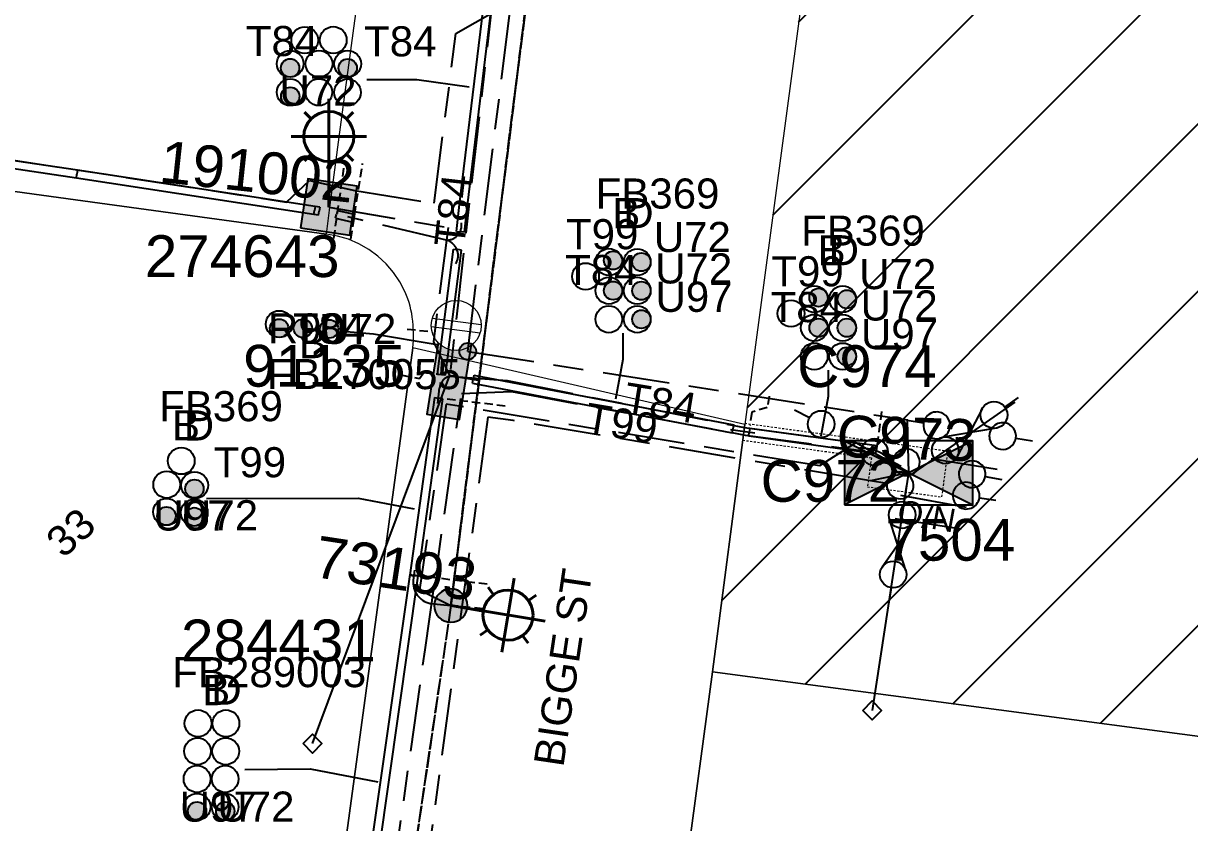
# Model space of a CAD drawing. Header units: metres. Extents: x 307881 to 309377, y 6244646 to 6245709.
# Drawn here: x 308409.3 to 308479.1, y 6245007.8 to 6245055.6 of the extents above; entities that cross this region are included whole.
import ezdxf
from ezdxf.enums import TextEntityAlignment as Align

# ---------------------------------------------------------------- set-up
doc = ezdxf.new("R2010")
doc.units = ezdxf.units.M
for name, pattern in [('Cable Exist OH', [1, 1, 0]), ('Cable Exist UG', [8.2, 4, -1.2, 1.8, -1.2]), ('DASHED', [0.75, 0.5, -0.25]), ('HIDDEN', [0.375, 0.25, -0.125]), ('HIDDEN2', [0.1875, 0.125, -0.0625])]:
    doc.linetypes.add(name, pattern=pattern)
doc.layers.get('0').update_dxf_attribs({"color": 6})
for name, color, linetype in [('_User Miscellaneous1', 7, 'Continuous'), ('_User Miscellaneous7', 7, 'Continuous'), ('_User Miscellaneous9', 7, 'Continuous'), ('Duct_SP_EXT', 7, 'Continuous'), ('Equip_HV_EXT', 7, 'Continuous'), ('Equip_LV_EXT', 7, 'Continuous'), ('Equip_SP_SL_EXT', 7, 'Continuous'), ('Mains_HV_EXT', 7, 'Continuous'), ('Mains_LV_EXT', 7, 'Continuous'), ('Mains_LV_SL_EXT', 7, 'Continuous'), ('Mains_SL_EXT', 7, 'Continuous'), ('Services_SP_EXT', 7, 'Continuous'), ('Sub_SP_EXT', 7, 'Continuous'), ('SupportsOH_SP_TR_HV_LV_SL_EXT', 7, 'Continuous'), ('SupportsUG_SP_LV_EXT', 7, 'Continuous'), ('SupportsUG_SP_LV_SL_EXT', 7, 'Continuous'), ('Trench_SP_EXT', 7, 'Continuous')]:
    doc.layers.add(name, color=color, linetype=linetype)
for name, color, linetype, lineweight in [('Cadastre Buildings_SP_EXT', 9, 'Continuous', 5), ('Cadastre Land Parcels_SP_EXT', 9, 'Continuous', 5), ('Cadastre Other Property_SP_EXT', 9, 'HIDDEN', 5), ('Cadastre Roads_SP_EXT', 9, 'Continuous', 5)]:
    doc.layers.add(name, color=color, linetype=linetype, lineweight=lineweight)
doc.layers.add('UNKNOWN_FEATURES', color=1, linetype='DASHED', plot=False)
doc.styles.add('COLUMN_LABEL', font='arial.ttf')
doc.styles.add('iecARIAL', font='arial.ttf', dxfattribs={"height": 2})
doc.styles.add('POLE_LABEL', font='arial.ttf')
doc.styles.get("Standard").update_dxf_attribs({"font": 'arial.ttf'})
doc.styles.add('SWITCH_LABEL', font='arial.ttf', dxfattribs={"height": 2.5})

# ---------------------------------------------------------------- blocks, each defined once
blk = doc.blocks.new('SUB_PADMOUNT_EXT')
for points in [[(0, 0), (-3.84, 1.92), (-3.84, -1.92)], [(0, 0), (3.84, 1.92), (3.84, -1.92)]]:
    blk.add_hatch(color=256).paths.add_polyline_path(points)
for p, q in [((3.84, 1.92), (-3.84, -1.92)), ((-3.84, 1.92), (3.84, -1.92))]:
    blk.add_line(p, q)
blk.add_lwpolyline([(-3.84, -1.92), (3.84, -1.92), (3.84, 1.92), (-3.84, 1.92)], close=True)
for tag, height, flags, p in [('ASSET_NUM', 2.5, 8, (2, 2)), ('STREET_CODE', 0.2, 9, (1.5, 0)), ('OPERATING_VOLTAGE', 0.2, 9, (1.5, -0.6)), ('ORIENTATION', 0.2, 9, (1.5, -0.8)), ('CONSTRUCTED_VOLTAGE', 0.2, 9, (1.5, -0.2)), ('NO_PHASES', 0.2, 9, (1.5, -0.4)), ('OWNED_BY', 0.2, 9, (1.5, -1)), ('OPERATED_BY', 0.2, 9, (1.5, -1.2)), ('MAINTAINED_BY', 0.2, 9, (1.5, -1.4)), ('SECONDARY_VOLTAGE', 0.2, 9, (1.5, -1.6)), ('STATE', 0.2, 9, (1.5, -1.8)), ('PARENT', 0.2, 9, (1.5, -2)), ('SUBSTATION_TYPE', 0.2, 9, (1.5, -2.2)), ('USAGE', 0.2, 9, (1.5, -2.4)), ('LEGEND', 0.2, 9, (1.5, -2.6)), ('LOCATION', 0.2, 9, (1.5, -2.8)), ('STREETNAME', 0.2, 9, (1.5, -3)), ('SUBURB', 0.2, 9, (1.5, -3.2)), ('NOTES', 0.2, 9, (1.5, -3.4)), ('Z', 0.2, 1, (1.5, -3.6))]:
    blk.add_attdef(tag, text='', height=height, dxfattribs=dict(flags=flags)).set_placement(p, align=Align.MIDDLE_LEFT)
blk = doc.blocks.new('COLUMN_EXT')
blk.add_hatch(color=256).paths.add_polyline_path([(-1.485, 1.485), (-1.485, -1.485), (1.485, -1.485), (1.485, 1.485)])
blk.add_lwpolyline([(-1.485, -1.485), (1.485, -1.485), (1.485, 1.485), (-1.485, 1.485)], close=True)
for tag, height, style, flags, p in [('ASSET_NUM', 2.5, 'COLUMN_LABEL', 8, (2, 2)), ('STRUCTURE_PLANT_NUMBER', 0.2, 'POLE_LABEL', 9, (1.813, 0.031)), ('STREET_CODE', 0.2, 'COLUMN_LABEL', 9, (1.813, -0.2))]:
    blk.add_attdef(tag, text='', height=height, dxfattribs=dict(style=style, flags=flags)).set_placement(p, align=Align.MIDDLE_LEFT)
at = {"flags": 9}
for tag, p in [('OWNED_BY', (1.813, -0.6)), ('STATE', (1.813, -0.8)), ('COLUMN_TYPE', (1.813, -0.4)), ('USAGE', (1.813, -1)), ('LEGEND', (1.813, -1.2)), ('LOCATION', (1.813, -1.4)), ('STREETNAME', (1.813, -1.6)), ('SUBURB', (1.813, -1.8)), ('NOTES', (1.813, -2))]:
    blk.add_attdef(tag, text='', height=0.2, dxfattribs=at).set_placement(p, align=Align.MIDDLE_LEFT)
at = {"flags": 1}
blk.add_attdef('Z', (1.813, -2.351), '', height=0.2, dxfattribs=at)
blk = doc.blocks.new('PILLAR_EXT')
blk.add_hatch(color=256).paths.add_polyline_path([(-2.475, 0.99), (-2.475, -0.99), (2.475, -0.99), (2.475, 0.99)])
blk.add_lwpolyline([(-2.475, -0.99), (2.475, -0.99), (2.475, 0.99), (-2.475, 0.99)], close=True)
at = {"style": 'iecARIAL', "flags": 8}
blk.add_attdef('ASSET_NUM', (1.5, 3.5), '', height=2.5, dxfattribs=at)
for tag, p, flags in [('OWNED_BY', (0, -0.2), 9), ('STATE', (0, -0.4), 9), ('SUPPORT_TYPE', (0, -0.6), 9), ('USAGE', (0, -0.8), 9), ('LEGEND', (0, -1), 9), ('LOCATION', (0, -1.2), 9), ('NOTES', (0, -1.4), 9), ('STREETNAME', (0, -1.8), 9), ('SUBURB', (0, -2), 1), ('PARENT', (0, -1.6), 9)]:
    blk.add_attdef(tag, p, '', height=0.2, dxfattribs=dict(flags=flags))
blk = doc.blocks.new('DUCT_EXT')
blk.add_circle((0, 0.8), 0.8)
at = {"flags": 1}
blk.add_attdef('Z', (0, 0), '', height=0.2, dxfattribs=at)
at = {"flags": 9}
for tag, p in [('DUCT_CODE', (0, 0)), ('XSECT_TYPE', (0, -0.2)), ('STATE', (0, -0.6)), ('FB_REFERENCE', (0, -0.4)), ('NOTES', (0, -0.8))]:
    blk.add_attdef(tag, text='', height=0.2, dxfattribs=at).set_placement(p, align=Align.MIDDLE_LEFT)
blk = doc.blocks.new('*U75')
at = {"lineweight": 40}
for p, q in [((3.794, 1.65), (3.056, -2.789)), ((2.226, 1.109), (2.553, 0.651)), ((0, 0), (1.949, -0.324)), ((5.103, 0.63), (4.645, 0.303)), ((1.206, -0.2), (5.645, -0.938)), ((1.747, -1.769), (2.205, -1.442)), ((4.625, -2.247), (4.297, -1.79))]:
    blk.add_line(p, q, dxfattribs=at)
blk.add_circle((3.425, -0.569), 1.5, dxfattribs=at)
at = {"color": 7, "style": 'iecARIAL', "flags": 8}
blk.add_attdef('ASSET_NUM', (1.5, 1.5), '', height=2.5, dxfattribs=at)
for tag, p, height, flags in [('CONSTRUCTED_VOLTAGE', (0.981, -0.653), 0.2, 9), ('CONTROL_TYPE', (0.981, -0.853), 0.2, 9), ('LANTERN_PURPOSE', (0.981, -1.053), 0.2, 9), ('LANTERN_TYPE', (0.981, -1.253), 0.2, 9), ('NO_PHASES', (0.981, -1.453), 0.2, 9), ('LNUMBER', (2.181, -3.253), 2.5, 8), ('OPERATING_VOLTAGE', (0.981, -1.653), 0.2, 9), ('ORIENTATION', (0.981, -1.853), 0.2, 9), ('OWNED_BY', (0.981, -2.053), 0.2, 9), ('STATE', (0.981, -2.253), 0.2, 9), ('CEXIST', (0.981, -2.653), 0.2, 9), ('CNEW', (0.981, -2.853), 0.2, 9), ('USAGE', (0.981, -2.453), 0.2, 9), ('CNUMBER', (0.981, -3.053), 0.2, 9), ('CREMOVE', (0.981, -3.253), 0.2, 9), ('CREPLACE', (0.981, -3.453), 0.2, 9), ('LKINGHEIGHT', (0.981, -3.653), 0.2, 9), ('LBRACKET', (0.981, -3.853), 0.2, 9), ('LBRACKETVOCAB', (0.981, -4.053), 0.2, 9), ('LCATEGORY', (0.981, -4.253), 0.2, 9), ('LCHARGE1', (0.981, -4.453), 0.2, 9), ('LCHARGE1PERCENT', (0.981, -4.653), 0.2, 9), ('LCHARGE2', (0.981, -4.853), 0.2, 9), ('LCHARGE2PERCENT', (0.981, -5.053), 0.2, 9), ('LCHARGE3', (0.981, -5.253), 0.2, 9), ('LCHARGE3PERCENT', (0.981, -5.453), 0.2, 9), ('LEXIST', (0.981, -5.653), 0.2, 9), ('LLAMP', (0.981, -5.853), 0.2, 9), ('LLAMPVOCAB', (0.981, -6.053), 0.2, 9), ('LMAST', (0.981, -6.253), 0.2, 9), ('LMASTVOCAB', (0.981, -6.453), 0.2, 9), ('LNEW', (0.981, -6.653), 0.2, 9), ('LANTNUMBER', (0.981, -6.853), 0.2, 9), ('LOUTREACH', (0.981, -7.253), 0.2, 9), ('LOUTREACHVOCAB', (0.981, -7.453), 0.2, 9), ('LRATECODE', (0.981, -7.653), 0.2, 9), ('LREMOVE', (0.981, -7.853), 0.2, 9), ('LREPLACE', (0.981, -8.053), 0.2, 9), ('LTYPE', (0.981, -8.253), 0.2, 9), ('LTYPEVOCAB', (0.981, -8.453), 0.2, 9), ('STREETNAME', (0.981, -9.253), 0.2, 9), ('LEGEND', (0.981, -8.653), 0.2, 9), ('LOCATION', (0.981, -8.853), 0.2, 9), ('NOTES', (0.981, -9.053), 0.2, 9), ('SUBURB', (0.981, -9.453), 0.2, 1)]:
    blk.add_attdef(tag, p, '', height=height, dxfattribs=dict(flags=flags))
blk = doc.blocks.new('SL_LANTERN_EXT')
at = {"lineweight": 40}
for p, q in [((0, 1.968), (0, 6.468)), ((-1.459, 5.676), (-1.061, 5.278)), ((1.458, 5.676), (1.06, 5.278)), ((-2.25, 4.218), (2.25, 4.218)), ((-1.459, 2.759), (-1.061, 3.157)), ((1.458, 2.759), (1.06, 3.157)), ((0, 0), (0, 2.721))]:
    blk.add_line(p, q, dxfattribs=at)
blk.add_circle((0, 4.218), 1.5, dxfattribs=at)
at = {"color": 7, "style": 'iecARIAL', "flags": 8}
blk.add_attdef('ASSET_NUM', (1.5, 1.5), '', height=2.5, dxfattribs=at)
for tag, p, height, flags in [('CONSTRUCTED_VOLTAGE', (0.981, -0.653), 0.2, 9), ('CONTROL_TYPE', (0.981, -0.853), 0.2, 9), ('LANTERN_PURPOSE', (0.981, -1.053), 0.2, 9), ('LANTERN_TYPE', (0.981, -1.253), 0.2, 9), ('NO_PHASES', (0.981, -1.453), 0.2, 9), ('LNUMBER', (2.181, -3.253), 2.5, 8), ('OPERATING_VOLTAGE', (0.981, -1.653), 0.2, 9), ('ORIENTATION', (0.981, -1.853), 0.2, 9), ('OWNED_BY', (0.981, -2.053), 0.2, 9), ('STATE', (0.981, -2.253), 0.2, 9), ('CEXIST', (0.981, -2.653), 0.2, 9), ('CNEW', (0.981, -2.853), 0.2, 9), ('USAGE', (0.981, -2.453), 0.2, 9), ('CNUMBER', (0.981, -3.053), 0.2, 9), ('CREMOVE', (0.981, -3.253), 0.2, 9), ('CREPLACE', (0.981, -3.453), 0.2, 9), ('LKINGHEIGHT', (0.981, -3.653), 0.2, 9), ('LBRACKET', (0.981, -3.853), 0.2, 9), ('LBRACKETVOCAB', (0.981, -4.053), 0.2, 9), ('LCATEGORY', (0.981, -4.253), 0.2, 9), ('LCHARGE1', (0.981, -4.453), 0.2, 9), ('LCHARGE1PERCENT', (0.981, -4.653), 0.2, 9), ('LCHARGE2', (0.981, -4.853), 0.2, 9), ('LCHARGE2PERCENT', (0.981, -5.053), 0.2, 9), ('LCHARGE3', (0.981, -5.253), 0.2, 9), ('LCHARGE3PERCENT', (0.981, -5.453), 0.2, 9), ('LEXIST', (0.981, -5.653), 0.2, 9), ('LLAMP', (0.981, -5.853), 0.2, 9), ('LLAMPVOCAB', (0.981, -6.053), 0.2, 9), ('LMAST', (0.981, -6.253), 0.2, 9), ('LMASTVOCAB', (0.981, -6.453), 0.2, 9), ('LNEW', (0.981, -6.653), 0.2, 9), ('LANTNUMBER', (0.981, -6.853), 0.2, 9), ('LOUTREACH', (0.981, -7.253), 0.2, 9), ('LOUTREACHVOCAB', (0.981, -7.453), 0.2, 9), ('LRATECODE', (0.981, -7.653), 0.2, 9), ('LREMOVE', (0.981, -7.853), 0.2, 9), ('LREPLACE', (0.981, -8.053), 0.2, 9), ('LTYPE', (0.981, -8.253), 0.2, 9), ('LTYPEVOCAB', (0.981, -8.453), 0.2, 9), ('STREETNAME', (0.981, -9.253), 0.2, 9), ('LEGEND', (0.981, -8.653), 0.2, 9), ('LOCATION', (0.981, -8.853), 0.2, 9), ('NOTES', (0.981, -9.053), 0.2, 9), ('SUBURB', (0.981, -9.453), 0.2, 1)]:
    blk.add_attdef(tag, p, '', height=height, dxfattribs=dict(flags=flags))
blk = doc.blocks.new('CCP_EXT')
at = {"flags": 9}
for tag, p in [('USAGE', (0, -1.2)), ('LEGEND', (0, -1.4)), ('STATE', (0, -1.8)), ('LIFE_SUPPORT', (0, -1.6)), ('NOTES', (0, -2))]:
    blk.add_attdef(tag, text='', height=0.2, dxfattribs=at).set_placement(p, align=Align.MIDDLE_LEFT)
blk.add_wipeout([(0, 0.566), (0.566, 0), (0, -0.566), (-0.566, 0)])
blk.add_lwpolyline([(-0.566, 0), (0, 0.566), (0.566, 0), (0, -0.566), (-0.566, 0)])
at = {"flags": 1}
blk.add_attdef('Z', (0, 0), '', height=0.2, dxfattribs=at)
at = {"flags": 9}
for tag, p in [('CCP_TYPE', (0, 0)), ('OPERATING_VOLTAGE', (0, -0.6)), ('ORIENTATION', (0, -0.8)), ('CONSTRUCTED_VOLTAGE', (0, -0.2)), ('NO_PHASES', (0, -0.4)), ('OWNED_BY', (0, -1))]:
    blk.add_attdef(tag, text='', height=0.2, dxfattribs=at).set_placement(p, align=Align.MIDDLE_LEFT)
blk = doc.blocks.new('POLE_EXT')
blk.add_hatch(color=256).paths.add_polyline_path([(-1, 0, 1), (1, 0, 1)])
blk.add_lwpolyline([(-1, 0, 1), (1, 0, 1)], format="xyb", close=True)
for tag, height, flags, p in [('pNumber', 2.5, 8, (-17.84, 2.067)), ('OWNED_BY', 0.2, 9, (1.355, -0.4)), ('SPECIAL_USE', 0.2, 9, (1.355, -0.8)), ('PARENT', 0.2, 9, (1.355, -0.6)), ('cLV', 0.2, 9, (1.355, -1.4)), ('STATE', 0.2, 9, (1.355, -1)), ('USAGE', 0.2, 9, (1.355, -1.2)), ('cHV', 0.2, 9, (1.355, -2)), ('hDepth', 0.2, 9, (1.355, -1.6)), ('hDia', 0.2, 9, (1.355, -1.8)), ('LBRACKET', 0.2, 9, (1.355, -2.2)), ('LExisting', 0.2, 9, (1.355, -2.4)), ('LANTNUMBER', 0.2, 9, (1.355, -2.6)), ('LOther', 0.2, 9, (1.355, -2.8)), ('cLinedev', 0.2, 9, (1.355, -3.4)), ('LRemove', 0.2, 9, (1.355, -3)), ('LEGEND', 0.2, 9, (1.355, -3.2)), ('pExisting', 0.2, 9, (1.355, -3.8)), ('LOCATION', 0.2, 9, (1.355, -3.6)), ('PFNUMBER', 0.2, 9, (1.355, -4)), ('NEWPFNUMBER', 0.2, 9, (1.355, -4.2)), ('pFooting', 0.2, 9, (1.355, -4.4)), ('pNew', 0.2, 9, (1.355, -4.6)), ('pRelocate', 0.2, 9, (1.355, -5)), ('pRemove', 0.2, 9, (1.355, -5.2)), ('pReplace', 0.2, 9, (1.355, -5.4)), ('pStay', 0.2, 9, (1.355, -5.6)), ('cspan', 0.2, 9, (1.355, -6)), ('STREETNAME', 0.2, 9, (1.355, -6.2)), ('pType', 0.2, 9, (1.355, -5.8)), ('SUBURB', 0.2, 9, (1.355, -6.4)), ('OPERATED_BY', 0.2, 9, (1.355, -7.014)), ('NOTES', 0.2, 9, (1.355, -6.6)), ('MAINTAINED_BY', 0.2, 9, (1.355, -6.814))]:
    blk.add_attdef(tag, text='', height=height, dxfattribs=dict(flags=flags)).set_placement(p, align=Align.MIDDLE_LEFT)
at = {"style": 'POLE_LABEL'}
for tag, height, flags, p in [('ASSET_NUM', 2.5, 8, (2, 2)), ('STRUCTURE_PLANT_NUMBER', 0.2, 9, (1.355, 0.028)), ('STREET_CODE', 0.2, 9, (1.355, -0.2))]:
    blk.add_attdef(tag, text='', height=height, dxfattribs=dict(at, flags=flags)).set_placement(p, align=Align.MIDDLE_LEFT)
at = {"flags": 1}
blk.add_attdef('Z', (1.355, -7.328), '', height=0.2, dxfattribs=at)
blk = doc.blocks.new('LV_UG_LINKS_CLOSED_EXT')
blk.add_wipeout([(-1.056, 1.057), (-1.18, 0.916), (-1.286, 0.761), (-1.371, 0.594), (-1.435, 0.417), (-1.476, 0.234), (-1.493, 0.047), (-1.487, -0.14), (-1.458, -0.326), (-1.406, -0.506), (-1.331, -0.678), (-1.236, -0.839), (-1.121, -0.988), (-0.988, -1.12), (-0.84, -1.235), (-0.679, -1.331), (-0.506, -1.406), (-0.326, -1.458), (-0.141, -1.487), (0.047, -1.493), (0.233, -1.476), (0.416, -1.435), (0.593, -1.371), (0.76, -1.286), (0.915, -1.181), (1.056, -1.057), (1.18, -0.916), (1.286, -0.761), (1.371, -0.594), (1.435, -0.417), (1.476, -0.234), (1.493, -0.047), (1.487, 0.14), (1.458, 0.326), (1.406, 0.506), (1.331, 0.678), (1.236, 0.839), (1.121, 0.988), (0.988, 1.12), (0.84, 1.235), (0.679, 1.331), (0.506, 1.406), (0.326, 1.458), (0.141, 1.487), (-0.047, 1.493), (-0.233, 1.476), (-0.416, 1.435), (-0.593, 1.371), (-0.76, 1.286), (-0.915, 1.181)])
at = {"lineweight": 20}
for p, q in [((-0.25, -1.479), (-0.25, 1.479)), ((0.25, -1.479), (0.25, 1.479))]:
    blk.add_line(p, q, dxfattribs=at)
blk.add_circle((0, 0), 1.5, dxfattribs=at)
at = {"flags": 9}
for tag, p in [('ACTUAL_STATUS', (0, 0)), ('OPERATING_VOLTAGE', (0, -0.6)), ('ORIENTATION', (0, -0.8)), ('CONSTRUCTED_VOLTAGE', (0, -0.2)), ('NO_PHASES', (0, -0.4)), ('STATE', (0, -1)), ('SWITCH_TYPE', (0, -1.2)), ('USAGE', (0, -1.4)), ('NOTES', (0, -1.6))]:
    blk.add_attdef(tag, text='', height=0.2, dxfattribs=at).set_placement(p, align=Align.MIDDLE_LEFT)
at = {"flags": 1}
blk.add_attdef('Z', (0, 0), '', height=0.2, dxfattribs=at)
blk = doc.blocks.new('LV_UG_DFUSE_OPEN_EXT')
for points in [[(1, 0), (0, 0)], [(6.2, 0.013), (7.2, 0.013)]]:
    blk.add_lwpolyline(points)
for centre in [(1.8, 0), (5.4, 0.011)]:
    blk.add_circle(centre, 0.8)
at = {"flags": 9}
for tag, p in [('ACTUAL_STATUS', (0, 0)), ('OPERATING_VOLTAGE', (0, -0.6)), ('ORIENTATION', (0, -0.8)), ('CONSTRUCTED_VOLTAGE', (0, -0.2)), ('NO_PHASES', (0, -0.4)), ('STATE', (0, -1)), ('SWITCH_TYPE', (0, -1.2)), ('USAGE', (0, -1.4)), ('NOTES', (0, -1.6))]:
    blk.add_attdef(tag, text='', height=0.2, dxfattribs=at).set_placement(p, align=Align.MIDDLE_LEFT)
at = {"flags": 1}
blk.add_attdef('Z', (0, 0), '', height=0.2, dxfattribs=at)
blk = doc.blocks.new('LV_UG_DFUSE_CLOSED_EXT')
for points in [[(5.04, 0.726), (2.156, -0.717)], [(5.049, -0.707), (2.156, 0.717)], [(1, 0), (0, 0)], [(6.2, 0.013), (7.2, 0.013)]]:
    blk.add_lwpolyline(points)
for centre in [(1.8, 0), (5.4, 0.011)]:
    blk.add_circle(centre, 0.8)
at = {"flags": 9}
for tag, p in [('ACTUAL_STATUS', (0, 0)), ('OPERATING_VOLTAGE', (0, -0.6)), ('ORIENTATION', (0, -0.8)), ('CONSTRUCTED_VOLTAGE', (0, -0.2)), ('NO_PHASES', (0, -0.4)), ('STATE', (0, -1)), ('SWITCH_TYPE', (0, -1.2)), ('USAGE', (0, -1.4)), ('NOTES', (0, -1.6))]:
    blk.add_attdef(tag, text='', height=0.2, dxfattribs=at).set_placement(p, align=Align.MIDDLE_LEFT)
at = {"flags": 1}
blk.add_attdef('Z', (0, 0), '', height=0.2, dxfattribs=at)
blk = doc.blocks.new('SWG_HOLEC_SU_EXT')
blk.add_line((1.8, -2), (5.8, -2))
for points in [[(1.8, -0.8, 1), (1.8, 0.8, 1)], [(5.8, -0.8, 1), (5.8, 0.8, 1)]]:
    blk.add_lwpolyline(points, format="xyb", close=True)
for points in [[(1, 0), (0, 0)], [(6.6, 0), (7.6, 0)]]:
    blk.add_lwpolyline(points)
at = {"style": 'SWITCH_LABEL', "flags": 8}
blk.add_attdef('ASSET_NUM', text='', height=2.5, rotation=179.95437, dxfattribs=at).set_placement((-2.4, 0), align=Align.MIDDLE_LEFT)
at = {"flags": 1}
blk.add_attdef('Z', (0, 0), '', height=0.2, dxfattribs=at)
at = {"flags": 9}
for tag, p in [('ACTUAL_STATUS', (0, -0.4)), ('CONSTRUCTED_VOLTAGE', (0, -0.6)), ('NO_PHASES', (0, -0.8)), ('OPERATING_VOLTAGE', (0, -1)), ('ORIENTATION', (0, -1.2)), ('OWNED_BY', (0, -1.4)), ('STATE', (0, -1.8)), ('SWITCH_TYPE', (0, -2)), ('PARENT', (0, -1.6)), ('STREETNAME', (0, -2.6)), ('SUBURB', (0, -2.8)), ('USAGE', (0, -2.2)), ('LOCATION', (0, -2.4)), ('NOTES', (0, -3))]:
    blk.add_attdef(tag, text='', height=0.2, dxfattribs=at).set_placement(p, align=Align.MIDDLE_LEFT)
at = {"style": 'SWITCH_LABEL', "flags": 9}
blk.add_attdef('STREET_CODE', text='', height=0.2, dxfattribs=at).set_placement((0, -0.2), align=Align.MIDDLE_LEFT)
blk = doc.blocks.new('SWG_HOLEC_SU_NO_EXT')
blk.add_line((1.8, -2), (5.8, -2))
for points in [[(1.8, -0.8, 1), (1.8, 0.8, 1)], [(5.8, -0.8, 1), (5.8, 0.8, 1)]]:
    blk.add_lwpolyline(points, format="xyb", close=True)
for points in [[(1, 0), (0, 0)], [(6.6, 0), (7.6, 0)]]:
    blk.add_lwpolyline(points)
at = {"insert": (5.311, -3.639), "char_height": 1.4, "width": 3.88632, "attachment_point": 1, "rotation": 180}
blk.add_mtext('{\\fArial|b0|i0|c0|p34;N/O}', dxfattribs=at)
at = {"style": 'SWITCH_LABEL', "flags": 8}
blk.add_attdef('ASSET_NUM', text='', height=2.5, rotation=179.95437, dxfattribs=at).set_placement((-2.4, 0), align=Align.MIDDLE_LEFT)
at = {"flags": 1}
blk.add_attdef('Z', (0, 0), '', height=0.2, dxfattribs=at)
at = {"flags": 9}
for tag, p in [('ACTUAL_STATUS', (0, -0.4)), ('CONSTRUCTED_VOLTAGE', (0, -0.6)), ('NO_PHASES', (0, -0.8)), ('OPERATING_VOLTAGE', (0, -1)), ('ORIENTATION', (0, -1.2)), ('OWNED_BY', (0, -1.4)), ('STATE', (0, -1.8)), ('SWITCH_TYPE', (0, -2)), ('PARENT', (0, -1.6)), ('STREETNAME', (0, -2.6)), ('SUBURB', (0, -2.8)), ('USAGE', (0, -2.2)), ('LOCATION', (0, -2.4)), ('NOTES', (0, -3))]:
    blk.add_attdef(tag, text='', height=0.2, dxfattribs=at).set_placement(p, align=Align.MIDDLE_LEFT)
at = {"style": 'SWITCH_LABEL', "flags": 9}
blk.add_attdef('STREET_CODE', text='', height=0.2, dxfattribs=at).set_placement((0, -0.2), align=Align.MIDDLE_LEFT)
blk = doc.blocks.new('CABLE_LARGE_EXT')
h = blk.add_hatch(color=256)
edge = h.paths.add_edge_path()
edge.add_arc((0, 0.55), 0.55, 0, 360)
blk.add_circle((0, 0.55), 0.55)
at = {"flags": 1}
blk.add_attdef('Z', (0, 0), '', height=0.2, dxfattribs=at)
at = {"flags": 9}
for tag, p in [('COND_CODE', (0, 0)), ('XSECT_SIZE', (0, -0.6)), ('STATE', (0, -0.4)), ('FB_REFERENCE', (0, -0.2)), ('NOTES', (0, -0.8))]:
    blk.add_attdef(tag, text='', height=0.2, dxfattribs=at).set_placement(p, align=Align.MIDDLE_LEFT)
blk = doc.blocks.new('CONNECTOR_NODE_EXT')
h = blk.add_hatch(color=256)
edge = h.paths.add_edge_path()
edge.add_arc((0, 0), 0.5, 0, 360)
blk.add_circle((0, 0), 0.5)
at = {"flags": 1}
blk.add_attdef('Z', (0, 0), '', height=0.2, dxfattribs=at)
at = {"flags": 9}
for tag, p in [('CONNECTOR_TYPE', (0, 0)), ('OPERATING_VOLTAGE', (0, -0.6)), ('ORIENTATION', (0, -0.8)), ('CONSTRUCTED_VOLTAGE', (0, -0.2)), ('NO_PHASES', (0, -0.4)), ('SUBTYPE', (0, -1)), ('USAGE', (0, -1.2)), ('NOTES', (0, -1.4))]:
    blk.add_attdef(tag, text='', height=0.2, dxfattribs=at).set_placement(p, align=Align.MIDDLE_LEFT)

msp = doc.modelspace()

# ---------------------------------------------------------------- hatches: boundary and pattern name
at = {"layer": '_User Miscellaneous1'}
h = msp.add_hatch(dxfattribs=at)
h.set_pattern_fill('JIS_WOOD', scale=10, style=0)
h.paths.add_polyline_path([(308499.654, 6245022.346), (308501.291, 6245034.442), (308502.952, 6245046.565), (308504.571, 6245058.572), (308506.186, 6245070.474), (308507.803, 6245082.481), (308511.415, 6245109.22), (308513.395, 6245123.956), (308515.529, 6245139.408), (308517.482, 6245153.547), (308469.821, 6245160.142), (308467.83, 6245145.562), (308465.78, 6245130.528), (308463.787, 6245115.695), (308461.833, 6245101.183), (308460.193, 6245089.012), (308457.003, 6245065.341), (308456.196, 6245059.342), (308452.502, 6245031.637), (308450.558, 6245016.839), (308498.059, 6245010.546)])

# ---------------------------------------------------------------- linework, layer by layer
at = {"layer": '_User Miscellaneous7'}
for points in [[(308429.879, 6245052.259), (308432.864, 6245052.259), (308435.999, 6245051.836)], [(308445.195, 6245037.095), (308445.194, 6245035.528), (308444.751, 6245033.146)], [(308457.489, 6245034.877), (308457.489, 6245033.309), (308457.046, 6245030.927)], [(308420.282, 6245027.216), (308429.341, 6245027.223), (308432.697, 6245026.597)], [(308422.566, 6245010.987), (308426.486, 6245011.03), (308430.534, 6245010.263)]]:
    msp.add_lwpolyline(points, dxfattribs=at)
at = {"layer": 'Cadastre Land Parcels_SP_EXT', "linetype": 'Continuous'}
msp.add_lwpolyline([(308499.654, 6245022.346), (308501.291, 6245034.442), (308502.952, 6245046.565), (308504.571, 6245058.572), (308506.186, 6245070.474), (308507.803, 6245082.481), (308511.415, 6245109.22), (308513.395, 6245123.956), (308515.529, 6245139.408), (308517.482, 6245153.547), (308469.821, 6245160.142), (308467.83, 6245145.562), (308465.78, 6245130.528), (308463.787, 6245115.695), (308461.833, 6245101.183), (308460.193, 6245089.012), (308457.003, 6245065.341), (308456.196, 6245059.342), (308452.502, 6245031.637), (308450.558, 6245016.839), (308498.059, 6245010.546), (308499.654, 6245022.346)], close=True, dxfattribs=at)
msp.add_lwpolyline([(308426.023, 6244987.722), (308432.626, 6245036.209), (308432.643, 6245036.435), (308432.653, 6245036.663), (308432.658, 6245036.891), (308432.657, 6245037.119), (308432.649, 6245037.346), (308432.636, 6245037.579), (308432.617, 6245037.811), (308432.591, 6245038.043), (308432.556, 6245038.274), (308432.51, 6245038.501), (308432.456, 6245038.717), (308432.394, 6245038.931), (308432.322, 6245039.143), (308432.243, 6245039.351), (308432.156, 6245039.556), (308431.846, 6245040.161), (308431.469, 6245040.724), (308431.029, 6245041.243), (308430.532, 6245041.707), (308429.985, 6245042.108), (308429.395, 6245042.445), (308428.77, 6245042.711), (308428.119, 6245042.903), (308427.449, 6245043.019), (308427.449, 6245043.019), (308412.424, 6245045.074), (308402.094, 6245046.486)], dxfattribs=at)
at = {"layer": 'Cadastre Other Property_SP_EXT', "linetype": 'HIDDEN2'}
msp.add_lwpolyline([(308452.365, 6245030.695), (308460.065, 6245029.645), (308459.834, 6245027.91), (308464.293, 6245027.301), (308464.656, 6245030.028), (308452.497, 6245031.686), (308452.365, 6245030.695)], close=True, dxfattribs=at)
at = {"layer": 'Cadastre Roads_SP_EXT', "linetype": 'Continuous'}
msp.add_lwpolyline([(308402.094, 6245046.486), (308412.424, 6245045.074), (308427.449, 6245043.019), (308427.684, 6245044.775), (308428.538, 6245051.202), (308429.463, 6245058.148), (308404.151, 6245061.591)], dxfattribs=at)
at = {"layer": 'Duct_SP_EXT'}
for p, q in [((308435.42, 6245044.786), (308437.041, 6245058.188)), ((308435.897, 6245044.729), (308437.518, 6245058.13)), ((308412.557, 6245046.838), (308402.208, 6245048.369)), ((308412.486, 6245046.364), (308402.135, 6245047.895)), ((308412.486, 6245046.364), (308412.521, 6245046.601)), ((308412.557, 6245046.838), (308412.521, 6245046.601)), ((308426.768, 6245044.677), (308412.557, 6245046.838)), ((308426.696, 6245044.203), (308412.486, 6245046.364)), ((308426.768, 6245044.677), (308426.732, 6245044.44)), ((308427.057, 6245044.633), (308426.768, 6245044.677)), ((308427.057, 6245044.633), (308427.021, 6245044.396)), ((308435.23, 6245043.184), (308435.42, 6245044.786)), ((308435.42, 6245044.786), (308435.658, 6245044.758)), ((308435.897, 6245044.729), (308435.658, 6245044.758)), ((308435.706, 6245043.127), (308435.897, 6245044.729)), ((308426.696, 6245044.203), (308426.732, 6245044.44)), ((308426.985, 6245044.159), (308426.696, 6245044.203)), ((308426.985, 6245044.159), (308427.021, 6245044.396)), ((308428.003, 6245043.968), (308428.055, 6245044.202)), ((308428.003, 6245043.968), (308429.032, 6245043.744)), ((308428.106, 6245044.437), (308428.055, 6245044.202)), ((308428.106, 6245044.437), (308429.134, 6245044.212)), ((308429.032, 6245043.744), (308429.083, 6245043.978)), ((308429.134, 6245044.212), (308429.083, 6245043.978)), ((308435.23, 6245043.184), (308435.468, 6245043.156)), ((308435.706, 6245043.127), (308435.468, 6245043.156)), ((308435.062, 6245042.123), (308435.3, 6245042.092)), ((308435.538, 6245042.061), (308435.3, 6245042.092)), ((308434.093, 6245034.65), (308434.331, 6245034.619)), ((308434.569, 6245034.588), (308434.331, 6245034.619)), ((308436.185, 6245034.104), (308436.23, 6245034.34)), ((308436.185, 6245034.104), (308451.737, 6245031.143)), ((308436.275, 6245034.576), (308436.23, 6245034.34)), ((308436.275, 6245034.576), (308451.827, 6245031.614)), ((308433.925, 6245033.238), (308432.445, 6245022.62)), ((308434.4, 6245033.172), (308432.921, 6245022.553)), ((308433.925, 6245033.238), (308434.162, 6245033.205)), ((308434.4, 6245033.172), (308434.162, 6245033.205)), ((308451.737, 6245031.143), (308451.782, 6245031.378)), ((308451.827, 6245031.614), (308451.782, 6245031.378)), ((308452.793, 6245031.42), (308452.76, 6245031.182)), ((308452.793, 6245031.42), (308460.4, 6245030.373)), ((308452.727, 6245030.945), (308452.76, 6245031.182)), ((308452.727, 6245030.945), (308460.335, 6245029.897)), ((308460.335, 6245029.897), (308460.368, 6245030.135)), ((308460.4, 6245030.373), (308460.368, 6245030.135)), ((308432.45, 6245022.652), (308427.926, 6244991.024)), ((308432.925, 6245022.584), (308428.402, 6244990.956)), ((308432.445, 6245022.62), (308432.683, 6245022.586)), ((308432.45, 6245022.652), (308432.687, 6245022.618)), ((308432.921, 6245022.553), (308432.683, 6245022.586)), ((308432.925, 6245022.584), (308432.687, 6245022.618))]:
    msp.add_line(p, q, dxfattribs=at)
at = {"layer": 'Mains_HV_EXT', "linetype": 'Cable Exist UG'}
msp.add_lwpolyline([(308462.201, 6245031.872), (308462.293, 6245028.74)], dxfattribs=at)
at = {"layer": 'Mains_LV_EXT', "linetype": 'Cable Exist UG'}
for points in [[(308354.681, 6245067.069), (308383.53, 6245053.337), (308393.828, 6245049.97), (308399.248, 6245048.911), (308425.058, 6245044.934), (308426.44, 6245046.221), (308429.153, 6245045.627), (308433.895, 6245044.864), (308435.202, 6245055.017), (308441.124, 6245058.393), (308443.075, 6245073.37), (308434.951, 6245074.681)], [(308434.826, 6245034.533), (308438.262, 6245034.265), (308452.466, 6245031.451), (308459.141, 6245030.548), (308462.348, 6245028.765)], [(308462.293, 6245028.74), (308459.137, 6245030.544), (308456.96, 6245029.155), (308434.624, 6245032.849), (308433.027, 6245021.745), (308434.897, 6245020.801)]]:
    msp.add_lwpolyline(points, dxfattribs=at)
at = {"layer": 'Mains_LV_EXT', "linetype": 'Cable Exist OH'}
msp.add_lwpolyline([(308434.897, 6245020.801), (308431.919, 6245000.553), (308428.62, 6244977.6)], dxfattribs=at)
at = {"layer": 'Mains_SL_EXT', "linetype": 'Cable Exist OH'}
msp.add_lwpolyline([(308434.897, 6245020.801), (308431.917, 6245000.658), (308428.62, 6244977.6)], dxfattribs=at)
at = {"layer": 'Services_SP_EXT'}
msp.add_lwpolyline([(308462.478, 6245028.638), (308468.672, 6245032.962)], dxfattribs=at)
at = {"layer": 'Trench_SP_EXT', "linetype": 'Cable Exist UG'}
for points in [[(308435.188, 6245041.234, 0.476809), (308434.711, 6245042.631), (308434.711, 6245042.631), (308428.734, 6245044.054)], [(308435.531, 6245043.689, -0.488102), (308434.572, 6245042.665)], [(308434.119, 6245032.894), (308434.228, 6245033.829), (308434.228, 6245033.829, -0.438689), (308435.101, 6245034.514)], [(308459.352, 6245030.208, -0.213691), (308461.244, 6245029.466)], [(308432.73, 6245022.923), (308432.647, 6245022.331), (308432.647, 6245022.331, 0.389749), (308433.664, 6245020.933), (308433.664, 6245020.933), (308434.897, 6245020.801)]]:
    msp.add_lwpolyline(points, format="xyb", dxfattribs=at)
for points in [[(308434.818, 6245034.56), (308436.65, 6245034.26)], [(308451.645, 6245031.341), (308453.086, 6245031.133)]]:
    msp.add_lwpolyline(points, dxfattribs=at)
at = {"layer": 'UNKNOWN_FEATURES'}
for points in [[(308427.893, 6245042.762), (308428.542, 6245047.251)], [(308428.912, 6245042.724), (308429.612, 6245047.24)], [(308432.277, 6245037.336), (308434.653, 6245037.107)], [(308431.976, 6245034.576), (308433.025, 6245034.391), (308433.278, 6245034.746), (308434.818, 6245034.56)], [(308453.942, 6245033.326), (308453.839, 6245032.646), (308452.904, 6245032.366), (308452.798, 6245031.569)], [(308438.149, 6245032.737), (308434.162, 6245033.205)], [(308460.678, 6245032.41), (308460.407, 6245030.372)], [(308437.073, 6245022.073), (308432.687, 6245022.618)], [(308436.805, 6245020.609), (308434.897, 6245020.801)]]:
    msp.add_lwpolyline(points, dxfattribs=at)

# ---------------------------------------------------------------- block references
at = {"layer": '_User Miscellaneous7'}
for name, p in [('DUCT_EXT', (308426.151, 6245053.821)), ('DUCT_EXT', (308427.861, 6245053.829)), ('DUCT_EXT', (308425.277, 6245052.408)), ('DUCT_EXT', (308427.006, 6245052.404)), ('DUCT_EXT', (308428.723, 6245052.404)), ('CABLE_LARGE_EXT', (308425.277, 6245052.408)), ('CABLE_LARGE_EXT', (308428.723, 6245052.404)), ('DUCT_EXT', (308425.283, 6245050.704)), ('DUCT_EXT', (308426.998, 6245050.707)), ('DUCT_EXT', (308428.715, 6245050.699)), ('CABLE_LARGE_EXT', (308425.283, 6245050.704)), ('CABLE_LARGE_EXT', (308444.61, 6245040.897)), ('CABLE_LARGE_EXT', (308456.905, 6245038.679)), ('DUCT_EXT', (308424.623, 6245036.84)), ('CABLE_LARGE_EXT', (308424.623, 6245036.84)), ('CABLE_LARGE_EXT', (308426.04, 6245036.833)), ('CABLE_LARGE_EXT', (308427.616, 6245036.803)), ('DUCT_EXT', (308418.762, 6245028.653)), ('DUCT_EXT', (308417.894, 6245027.235)), ('DUCT_EXT', (308419.564, 6245027.198)), ('CABLE_LARGE_EXT', (308419.551, 6245027.238)), ('DUCT_EXT', (308417.878, 6245025.603)), ('DUCT_EXT', (308419.541, 6245025.56)), ('CABLE_LARGE_EXT', (308417.878, 6245025.603)), ('CABLE_LARGE_EXT', (308419.541, 6245025.56)), ('DUCT_EXT', (308419.766, 6245012.956)), ('DUCT_EXT', (308421.436, 6245012.956)), ('DUCT_EXT', (308419.737, 6245011.285)), ('DUCT_EXT', (308421.422, 6245011.285)), ('DUCT_EXT', (308419.708, 6245009.629)), ('DUCT_EXT', (308421.393, 6245009.629)), ('DUCT_EXT', (308419.708, 6245007.958)), ('CABLE_LARGE_EXT', (308419.708, 6245007.958)), ('DUCT_EXT', (308421.393, 6245007.958)), ('CABLE_LARGE_EXT', (308421.393, 6245007.958))]:
    msp.add_blockref(name, p, dxfattribs=at)
for name, p, rotation in [('DUCT_EXT', (308445.161, 6245041.351), 90.0000000000002), ('DUCT_EXT', (308446.854, 6245041.346), 90.0000000000002), ('CABLE_LARGE_EXT', (308446.854, 6245041.346), 90.0741860473002), ('DUCT_EXT', (308443.763, 6245040.491), 90.0000000000002), ('DUCT_EXT', (308445.161, 6245039.64), 90.0000000000002), ('DUCT_EXT', (308446.854, 6245039.636), 90.0000000000002), ('CABLE_LARGE_EXT', (308445.161, 6245039.64), 90.0000000000002), ('CABLE_LARGE_EXT', (308446.854, 6245039.636), 90.0000000000002), ('DUCT_EXT', (308457.455, 6245039.132), 90.0000000000002), ('DUCT_EXT', (308459.149, 6245039.127), 90.0000000000002), ('CABLE_LARGE_EXT', (308459.149, 6245039.127), 90.0741860473002), ('DUCT_EXT', (308456.058, 6245038.272), 90.0000000000002), ('DUCT_EXT', (308445.153, 6245037.925), 90.0000000000002), ('DUCT_EXT', (308446.854, 6245037.925), 90.0000000000002), ('CABLE_LARGE_EXT', (308446.854, 6245037.925), 90.0000000000002), ('DUCT_EXT', (308457.455, 6245037.422), 90.0000000000002), ('DUCT_EXT', (308459.149, 6245037.417), 90.0000000000002), ('CABLE_LARGE_EXT', (308457.455, 6245037.422), 90.0000000000002), ('CABLE_LARGE_EXT', (308459.149, 6245037.417), 90.0000000000002), ('DUCT_EXT', (308457.448, 6245035.707), 90.0000000000002), ('DUCT_EXT', (308459.149, 6245035.707), 90.0000000000002), ('CABLE_LARGE_EXT', (308459.149, 6245035.707), 90.0000000000002)]:
    msp.add_blockref(name, p, dxfattribs=dict(at, rotation=rotation))
at = {"layer": 'Equip_HV_EXT'}
ref = msp.add_blockref('SWG_HOLEC_SU_EXT', (308462.201, 6245031.872), dxfattribs=dict(at, rotation=350.736072634592))
ref.add_attrib('ASSET_NUM', 'C974', dxfattribs={"layer": '0', "height": 2.5, "style": 'SWITCH_LABEL'}).set_placement((308459.802, 6245033.122), align=Align.BOTTOM_CENTER)
ref = msp.add_blockref('SWG_HOLEC_SU_NO_EXT', (308460.393, 6245029.7), dxfattribs=dict(at, rotation=349.6521160203873))
ref.add_attrib('ASSET_NUM', 'C973', dxfattribs={"layer": '0', "height": 2.5, "rotation": 358.13922, "style": 'SWITCH_LABEL'}).set_placement((308457.994, 6245030.95), align=Align.MIDDLE_LEFT)
ref = msp.add_blockref('SWG_HOLEC_SU_EXT', (308460.01, 6245028.262), dxfattribs=dict(at, rotation=351.2163660206427))
ref.add_attrib('ASSET_NUM', 'C972', dxfattribs={"layer": '0', "height": 2.5, "style": 'SWITCH_LABEL'}).set_placement((308457.611, 6245029.512), align=Align.TOP_CENTER)
at = {"layer": 'Equip_LV_EXT'}
for name, p, rotation in [('LV_UG_DFUSE_CLOSED_EXT', (308463.031, 6245029.036), 35.77623700849801), ('LV_UG_DFUSE_OPEN_EXT', (308461.844, 6245029.146), 152.1592868594289), ('LV_UG_DFUSE_CLOSED_EXT', (308462.18, 6245028), 261.2811063869685)]:
    msp.add_blockref(name, p, dxfattribs=dict(at, rotation=rotation))
at = {"layer": 'Equip_SP_SL_EXT'}
ref = msp.add_blockref('SL_LANTERN_EXT', (308427.595, 6245044.638), dxfattribs=at)
ref.add_attrib('ASSET_NUM', '191002', dxfattribs={"layer": '_User Miscellaneous7', "height": 2.5, "rotation": 353.8539, "style": 'iecARIAL'}).set_placement((308429.095, 6245046.138), align=Align.MIDDLE_RIGHT)
ref = msp.add_blockref('*U75', (308434.897, 6245020.801), dxfattribs=at)
ref.add_attrib('ASSET_NUM', '73193', dxfattribs={"layer": '_User Miscellaneous7', "height": 2.5, "rotation": 351.34903, "style": 'iecARIAL'}).set_placement((308436.397, 6245022.301), align=Align.MIDDLE_RIGHT)
at = {"layer": 'Sub_SP_EXT'}
ref = msp.add_blockref('SUB_PADMOUNT_EXT', (308462.293, 6245028.74), dxfattribs=at)
ref.add_attrib('ASSET_NUM', '7504', dxfattribs={"layer": '0', "height": 2.5}).set_placement((308460.91, 6245025.987), align=Align.TOP_LEFT)
at = {"layer": 'SupportsOH_SP_TR_HV_LV_SL_EXT'}
ref = msp.add_blockref('POLE_EXT', (308434.897, 6245020.801), dxfattribs=at)
ref.add_attrib('ASSET_NUM', '284431', dxfattribs={"layer": '_User Miscellaneous9', "height": 2.5, "style": 'POLE_LABEL'}).set_placement((308430.403, 6245018.714), align=Align.MIDDLE_RIGHT)
at = {"layer": 'SupportsUG_SP_LV_EXT'}
ref = msp.add_blockref('PILLAR_EXT', (308434.826, 6245034.533), dxfattribs=dict(at, rotation=260.8892940480642))
ref.add_attrib('ASSET_NUM', '91135', dxfattribs={"layer": '_User Miscellaneous9', "height": 2.5, "style": 'iecARIAL'}).set_placement((308432.18, 6245036.395), align=Align.TOP_RIGHT)
at = {"layer": 'SupportsUG_SP_LV_SL_EXT'}
ref = msp.add_blockref('COLUMN_EXT', (308427.595, 6245044.638), dxfattribs=dict(at, rotation=351.5815127483235))
ref.add_attrib('ASSET_NUM', '274643', dxfattribs={"layer": '_User Miscellaneous9', "height": 2.5, "style": 'COLUMN_LABEL'}).set_placement((308428.237, 6245042.952), align=Align.TOP_RIGHT)

# ---------------------------------------------------------------- texts
at = {"layer": '_User Miscellaneous7'}
for s, p in [('T84', (308422.628, 6245053.669)), ('T84', (308429.705, 6245053.652)), ('U72', (308424.637, 6245050.712)), ('FB369', (308443.565, 6245044.549)), ('B', (308444.559, 6245043.373)), ('D', (308445.218, 6245043.376)), ('T99', (308441.789, 6245042.116)), ('FB369', (308455.859, 6245042.33)), ('U72', (308447.044, 6245041.949)), ('B', (308456.853, 6245041.155)), ('D', (308457.512, 6245041.158)), ('T84', (308441.74, 6245039.975)), ('U72', (308447.129, 6245040.07)), ('T99', (308454.083, 6245039.897)), ('U72', (308459.339, 6245039.73)), ('U97', (308447.148, 6245038.37)), ('U72', (308459.424, 6245037.852)), ('T84', (308454.034, 6245037.756)), ('R90', (308423.95, 6245036.478)), ('T84', (308425.448, 6245036.472)), ('U72', (308427.022, 6245036.449)), ('U97', (308459.443, 6245036.151)), ('B', (308425.809, 6245035.596)), ('FB270055', (308423.893, 6245033.747)), ('FB369', (308417.439, 6245031.828)), ('B', (308418.206, 6245030.689)), ('D', (308418.913, 6245030.674)), ('T99', (308420.705, 6245028.476)), ('U97', (308417.099, 6245025.288)), ('U72', (308418.749, 6245025.305)), ('FB289003', (308418.228, 6245015.92)), ('B', (308420.013, 6245014.844)), ('D', (308420.565, 6245014.873)), ('U97', (308418.667, 6245007.877)), ('U72', (308420.925, 6245007.877))]:
    msp.add_text(s, height=1.8, dxfattribs=at).set_placement(p)
for s, rotation, p in [('T84', 83.57096, (308435.688, 6245042.184)), ('T84', 350.71041, (308445.163, 6245032.387)), ('T99', 350.49309, (308442.825, 6245031.169))]:
    msp.add_text(s, height=1.8, rotation=rotation, dxfattribs=at).set_placement(p)
at = {"layer": 'Cadastre Land Parcels_SP_EXT'}
msp.add_text('33', height=1.8, rotation=41.53, dxfattribs=at).set_placement((308411.694, 6245023.58))
at = {"layer": 'Cadastre Roads_SP_EXT'}
msp.add_text('BIGGE ST', height=1.8, rotation=81.5559, dxfattribs=at).set_placement((308441.628, 6245011.089))

# ---------------------------------------------------------------- next in the draw order: block references
at = {"layer": 'Services_SP_EXT'}
for p in [(308460.114, 6245014.53), (308426.616, 6245012.545)]:
    msp.add_blockref('CCP_EXT', p, dxfattribs=at)

# ---------------------------------------------------------------- next in the draw order: block references
for p in [(308460.114, 6245014.53), (308426.616, 6245012.545)]:
    msp.add_blockref('CCP_EXT', p, dxfattribs=at)

# ---------------------------------------------------------------- next in the draw order: linework, layer by layer
at = {"layer": 'Cadastre Buildings_SP_EXT', "linetype": 'Continuous'}
msp.add_lwpolyline([(308498.059, 6245010.546), (308450.558, 6245016.839), (308448.979, 6245005.112), (308446.772, 6244988.747), (308447.971, 6244984.072), (308450.353, 6244980.221), (308455.399, 6244978.128), (308489.699, 6244973.496), (308493.129, 6244975.569), (308494.725, 6244986.524), (308496.394, 6244998.295), (308498.059, 6245010.546)], close=True, dxfattribs=at)
at = {"layer": 'Cadastre Roads_SP_EXT', "linetype": 'Continuous'}
msp.add_lwpolyline([(308452.502, 6245031.637), (308440.929, 6245034.299), (308432.626, 6245036.209), (308426.023, 6244987.722), (308434.634, 6244988.148), (308446.772, 6244988.747), (308448.979, 6245005.112), (308450.558, 6245016.839), (308452.502, 6245031.637)], close=True, dxfattribs=at)
at = {"layer": 'Mains_HV_EXT', "linetype": 'Cable Exist UG'}
for points in [[(308429.046, 6244987.739), (308433.359, 6245018.145), (308435.538, 6245033.477), (308438.531, 6245033.601), (308452.52, 6245031.004), (308459.651, 6245030.055), (308462.348, 6245028.765)], [(308462.293, 6245028.74), (308460.01, 6245028.262), (308438.624, 6245031.872), (308437.11, 6245032.077), (308437.11, 6245032.077), (308430.977, 6244987.047), (308429.695, 6244983.17), (308428.719, 6244981.69), (308428.033, 6244980.898), (308427.652, 6244980.49), (308425.411, 6244961.921), (308425.411, 6244961.921), (308415.497, 6244888.897), (308409.102, 6244841.827), (308405.857, 6244817.997), (308403.365, 6244799.705), (308400.873, 6244781.411), (308398.02, 6244760.533), (308400.546, 6244757.202)]]:
    msp.add_lwpolyline(points, dxfattribs=at)
at = {"layer": 'Services_SP_EXT'}
for points in [[(308426.616, 6245012.545), (308434.826, 6245034.533)], [(308462.293, 6245028.74), (308460.114, 6245014.53)]]:
    msp.add_lwpolyline(points, dxfattribs=at)

# ---------------------------------------------------------------- next in the draw order: block references
at = {"layer": 'Equip_LV_EXT', "rotation": 262.5468357108011}
msp.add_blockref('LV_UG_LINKS_CLOSED_EXT', (308435.22, 6245037.553), dxfattribs=at)

# ---------------------------------------------------------------- next in the draw order: linework, layer by layer
at = {"layer": '_User Miscellaneous7'}
msp.add_lwpolyline([(308428.419, 6245037.222), (308430.276, 6245037.046), (308434.077, 6245036.419)], dxfattribs=at)
at = {"layer": 'Duct_SP_EXT'}
for p, q in [((308434.093, 6245034.65), (308435.062, 6245042.123)), ((308434.569, 6245034.588), (308435.538, 6245042.061))]:
    msp.add_line(p, q, dxfattribs=at)
at = {"layer": 'Mains_HV_EXT', "linetype": 'Cable Exist UG'}
for points in [[(308435.908, 6245036.008), (308440.473, 6245072.779), (308436.651, 6245073.602)], [(308435.908, 6245036.008), (308462.253, 6245031.903)]]:
    msp.add_lwpolyline(points, dxfattribs=at)
at = {"layer": 'Mains_LV_EXT', "linetype": 'Cable Exist OH'}
msp.add_lwpolyline([(308434.897, 6245020.801), (308440.006, 6245061.615), (308446.888, 6245110.704), (308451.006, 6245141.582)], dxfattribs=at)
at = {"layer": 'Mains_LV_EXT', "linetype": 'Cable Exist UG'}
msp.add_lwpolyline([(308436.209, 6245059.795), (308437.519, 6245058.182), (308434.826, 6245034.533)], dxfattribs=at)
at = {"layer": 'Mains_LV_SL_EXT', "linetype": 'Cable Exist UG'}
msp.add_lwpolyline([(308427.595, 6245044.638), (308434.728, 6245043.41), (308433.851, 6245036.583), (308434.818, 6245034.56)], dxfattribs=at)
at = {"layer": 'Mains_SL_EXT', "linetype": 'Cable Exist OH'}
msp.add_lwpolyline([(308440.006, 6245061.615), (308434.897, 6245020.801)], dxfattribs=at)

# ---------------------------------------------------------------- next in the draw order: block references
at = {"layer": 'Equip_HV_EXT'}
msp.add_blockref('CONNECTOR_NODE_EXT', (308435.908, 6245036.008), dxfattribs=at)

doc.saveas('drawing.dxf')
